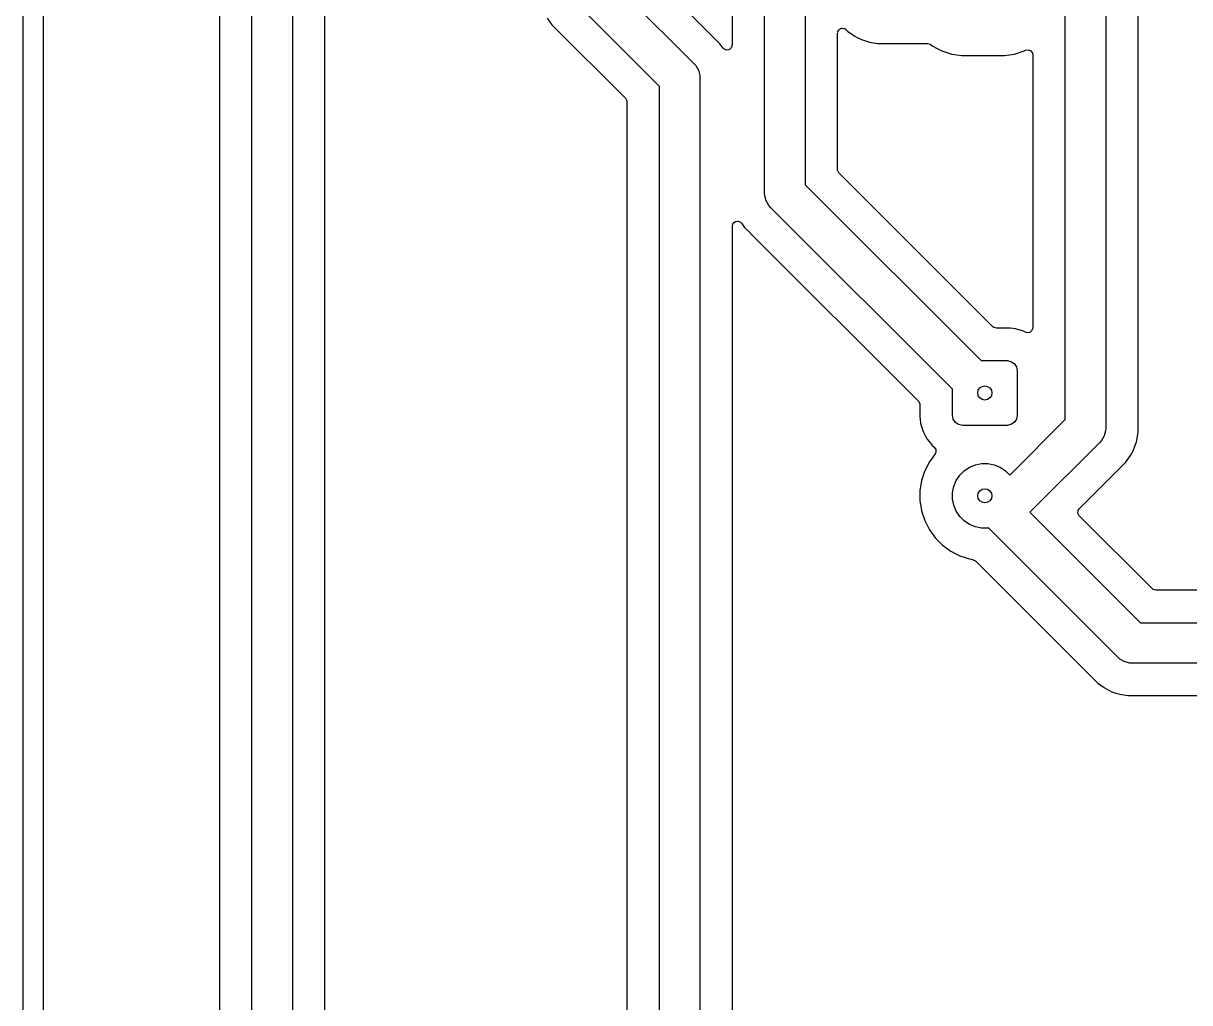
# Model space of a CAD drawing. Extents: x 20 to 124, y -124 to -20.
# Drawn here: x 20 to 48.79, y -86.79 to -62.6 of the extents above; entities that cross this region are included whole.
import ezdxf

# ---------------------------------------------------------------- set-up
doc = ezdxf.new("R2010")
doc.units = 0
doc.layers.add('BLACK', color=7, linetype='CONTINUOUS')
doc.layers.add('WHITE', color=7, linetype='CONTINUOUS')

msp = doc.modelspace()

# ---------------------------------------------------------------- linework, layer by layer
at = {"layer": 'BLACK', "linetype": 'CONTINUOUS'}
for p, q in [((20.5005, -123.3755), (20.5005, -43.327448)), ((24.843, -43.327448), (24.843, -102.071151)), ((25.6435, -101.9688), (25.6435, -43.4298)), ((26.6435, -43.636906), (26.6435, -101.761694)), ((39.2961, -53.7103), (39.2961, -66.586493)), ((38.2961, -66.7937), (38.2961, -53.917406)), ((37.4956, -54.300346), (37.4956, -63.138076)), ((27.444, -101.378753), (27.444, -60.975396)), ((46.7173, -60.9299), (46.7173, -72.5966)), ((47.5178, -72.494248), (47.5178, -60.827548)), ((45.7173, -72.389494), (45.7173, -61.137006)), ((34.54, -61.582093), (36.554053, -63.596146)), ((37.192467, -63.102482), (35.581015, -61.49103)), ((35.7005, -64.156806), (33.686447, -62.142753)), ((32.927713, -62.470811), (33.048034, -62.636419)), ((33.048034, -62.636419), (33.048036, -62.636421)), ((33.048036, -62.636421), (34.863681, -64.452066)), ((40.128225, -62.766961), (40.136321, -62.753391)), ((40.136321, -62.753391), (40.154091, -62.744548)), ((40.154091, -62.744548), (40.169089, -62.731553)), ((40.169089, -62.731553), (40.184726, -62.729304)), ((40.184726, -62.729304), (40.198874, -62.722265)), ((40.198874, -62.722265), (40.218602, -62.724433)), ((40.218602, -62.724433), (40.238247, -62.721609)), ((40.238247, -62.721609), (40.252619, -62.728172)), ((40.252619, -62.728172), (40.268326, -62.729899)), ((40.268326, -62.729899), (40.298636, -62.747981)), ((40.298636, -62.747981), (40.303683, -62.752068)), ((40.303683, -62.752068), (40.341081, -62.789466)), ((40.0966, -62.844347), (40.101051, -62.829187)), ((40.0966, -66.203553), (40.0966, -62.844347)), ((40.100525, -62.813395), (40.110693, -62.796349)), ((40.101051, -62.829187), (40.100525, -62.813395)), ((40.110693, -62.796349), (40.116285, -62.777308)), ((40.116285, -62.777308), (40.128225, -62.766961)), ((40.341081, -62.789466), (40.423885, -62.849626)), ((40.423885, -62.849626), (40.426513, -62.851535)), ((40.426513, -62.851535), (40.42652, -62.851541)), ((40.42652, -62.851541), (40.474537, -62.886427)), ((40.474537, -62.886427), (40.506689, -62.909787)), ((40.506689, -62.909787), (40.597885, -62.956253)), ((40.597885, -62.956253), (40.689081, -63.00272)), ((40.689081, -63.00272), (40.73701, -63.018293)), ((40.73701, -63.018293), (40.883765, -63.065977)), ((37.192471, -63.102487), (37.192467, -63.102482)), ((37.271282, -63.210961), (37.192471, -63.102487)), ((37.290397, -63.231789), (37.271282, -63.210961)), ((37.353953, -63.260814), (37.290397, -63.231789)), ((37.423111, -63.25087), (37.353953, -63.260814)), ((37.475915, -63.205115), (37.423111, -63.25087)), ((37.4956, -63.138076), (37.475915, -63.205115)), ((40.883765, -63.065977), (40.984857, -63.081988)), ((40.984857, -63.081988), (41.085948, -63.098)), ((41.085948, -63.098), (41.085949, -63.098)), ((41.085949, -63.098), (41.290652, -63.098)), ((41.290652, -63.098), (42.316762, -63.098)), ((42.316762, -63.098), (42.383801, -63.117685)), ((42.383801, -63.117685), (42.389637, -63.121675)), ((42.389637, -63.121675), (42.451155, -63.16637)), ((42.451155, -63.16637), (42.53867, -63.210961)), ((42.53867, -63.210961), (42.675616, -63.280739)), ((42.675616, -63.280739), (42.675618, -63.280739)), ((42.675618, -63.280739), (42.675621, -63.280741)), ((42.675621, -63.280741), (42.915215, -63.35859)), ((44.464785, -63.35859), (44.704379, -63.280741)), ((44.704379, -63.280741), (44.736505, -63.264372)), ((44.736505, -63.264372), (44.805174, -63.251476)), ((44.805174, -63.251476), (44.869915, -63.277752)), ((44.869915, -63.277752), (44.910172, -63.334858)), ((44.910172, -63.334858), (44.9168, -63.374857)), ((36.554053, -63.596146), (36.597168, -63.64531)), ((42.915215, -63.35859), (43.164038, -63.398)), ((43.164038, -63.398), (43.164039, -63.398)), ((43.164039, -63.398), (44.215961, -63.398)), ((44.215961, -63.398), (44.215962, -63.398)), ((44.215962, -63.398), (44.464785, -63.35859)), ((44.9168, -63.374857), (44.9168, -70.121008)), ((36.597168, -63.64531), (36.597177, -63.645319)), ((36.597177, -63.645319), (36.66244, -63.758358)), ((36.66244, -63.758358), (36.696223, -63.884437)), ((36.696223, -63.884437), (36.696223, -63.884452)), ((36.696223, -63.884452), (36.7005, -63.9497)), ((35.7005, -94.240393), (35.7005, -64.156806)), ((36.7005, -63.9497), (36.7005, -93.9475)), ((34.863681, -64.452066), (34.897166, -64.513389)), ((34.897166, -64.513389), (34.9, -64.539747)), ((34.9, -64.539747), (34.9, -93.857453)), ((40.099434, -66.229911), (40.0966, -66.203553)), ((40.132919, -66.291234), (40.099434, -66.229911)), ((43.934866, -70.093181), (40.132919, -66.291234)), ((39.2961, -66.586493), (43.639607, -70.93)), ((38.300378, -66.858963), (38.2961, -66.7937)), ((38.33416, -66.985042), (38.300378, -66.858963)), ((38.399423, -67.098081), (38.33416, -66.985042)), ((38.400251, -67.098909), (38.399423, -67.098081)), ((38.442647, -67.147253), (38.400251, -67.098909)), ((42.9325, -71.637106), (38.442647, -67.147253)), ((37.501, -67.605323), (37.520685, -67.538284)), ((37.501, -93.023), (37.501, -67.605323)), ((37.520685, -67.538284), (37.573489, -67.492529)), ((37.573489, -67.492529), (37.642647, -67.482585)), ((37.642647, -67.482585), (37.706203, -67.51161)), ((37.706203, -67.51161), (37.725316, -67.532435)), ((37.725316, -67.532435), (37.804134, -67.640919)), ((37.804134, -67.640919), (37.948881, -67.785666)), ((37.948881, -67.785666), (37.951701, -67.788486)), ((37.951701, -67.788486), (37.953023, -67.789708)), ((37.953023, -67.789708), (42.095681, -71.932366)), ((43.955508, -70.109815), (43.934866, -70.093181)), ((44.022547, -70.1295), (43.955508, -70.109815)), ((44.334105, -70.1295), (44.022547, -70.1295)), ((44.334108, -70.1295), (44.334105, -70.1295)), ((44.369305, -70.132966), (44.334108, -70.1295)), ((44.488434, -70.144699), (44.369305, -70.132966)), ((44.488434, -70.1447), (44.488432, -70.144699)), ((44.488432, -70.144699), (44.488434, -70.144699)), ((44.686454, -70.204768), (44.488434, -70.1447)), ((44.686457, -70.204769), (44.686454, -70.204768)), ((44.734348, -70.230367), (44.686457, -70.204769)), ((44.775153, -70.243746), (44.734348, -70.230367)), ((44.844311, -70.233802), (44.775153, -70.243746)), ((44.897115, -70.188047), (44.844311, -70.233802)), ((44.9168, -70.121008), (44.897115, -70.188047)), ((43.639607, -70.93), (44.2825, -70.93)), ((44.2825, -70.93), (44.378171, -70.94903)), ((44.378171, -70.94903), (44.459277, -71.003223)), ((44.459277, -71.003223), (44.51347, -71.084329)), ((44.51347, -71.084329), (44.5325, -71.18)), ((44.5325, -71.18), (44.5325, -72.28)), ((42.9325, -72.28), (42.9325, -71.637106)), ((42.095681, -71.932366), (42.129166, -71.993689)), ((42.129166, -71.993689), (42.132, -72.020047)), ((42.132, -72.020047), (42.132, -72.331608)), ((42.132, -72.331608), (42.136088, -72.373116)), ((42.136088, -72.373116), (42.147199, -72.485932)), ((42.147199, -72.485932), (42.1472, -72.485934)), ((42.1472, -72.485934), (42.207268, -72.683954)), ((42.95153, -72.375671), (42.9325, -72.28)), ((43.005723, -72.456777), (42.95153, -72.375671)), ((43.086829, -72.51097), (43.005723, -72.456777)), ((43.1825, -72.53), (43.086829, -72.51097)), ((44.2825, -72.53), (43.1825, -72.53)), ((44.378171, -72.51097), (44.2825, -72.53)), ((44.347608, -73.759185), (45.7173, -72.389494)), ((44.459277, -72.456777), (44.378171, -72.51097)), ((44.51347, -72.375671), (44.459277, -72.456777)), ((44.5325, -72.28), (44.51347, -72.375671)), ((47.5178, -72.698952), (47.5178, -72.494248)), ((42.207268, -72.683954), (42.304815, -72.86645)), ((46.67924, -72.787942), (46.613977, -72.900981)), ((46.687994, -72.755272), (46.67924, -72.787942)), ((46.713023, -72.661863), (46.687994, -72.755272)), ((46.7173, -72.5966), (46.713023, -72.661847)), ((46.713023, -72.661847), (46.713023, -72.661863)), ((47.485777, -72.901135), (47.5178, -72.698952)), ((42.304815, -72.86645), (42.358446, -72.9318)), ((42.358446, -72.9318), (42.43609, -73.02641)), ((42.43609, -73.02641), (42.484549, -73.06618)), ((42.484549, -73.06618), (42.523883, -73.123926)), ((42.523883, -73.123926), (42.525754, -73.19377)), ((46.570853, -72.950153), (44.897453, -74.623553)), ((46.613961, -72.900996), (46.570853, -72.950153)), ((46.613977, -72.900981), (46.613961, -72.900996)), ((47.390983, -73.157713), (47.42252, -73.095819)), ((47.42252, -73.095819), (47.474702, -72.93522)), ((47.474702, -72.93522), (47.485777, -72.901135)), ((42.506203, -73.234918), (42.363629, -73.431155)), ((42.525754, -73.19377), (42.506203, -73.234918)), ((47.209266, -73.443819), (47.329587, -73.278211)), ((47.329587, -73.278211), (47.390983, -73.157713)), ((42.244876, -73.66911), (42.17141, -73.895215)), ((42.24926, -73.655616), (42.244876, -73.66911)), ((42.363629, -73.431155), (42.24926, -73.655616)), ((43.114092, -73.762485), (43.224985, -73.651592)), ((43.224985, -73.651592), (43.355383, -73.564463)), ((43.355383, -73.564463), (43.500272, -73.504448)), ((43.500272, -73.504448), (43.654086, -73.473852)), ((43.654086, -73.473852), (43.810914, -73.473852)), ((43.810914, -73.473852), (43.964728, -73.504448)), ((43.964728, -73.504448), (44.109617, -73.564463)), ((44.109617, -73.564463), (44.240015, -73.651592)), ((44.240015, -73.651592), (44.347608, -73.759185)), ((46.622936, -74.030149), (47.209266, -73.443819)), ((42.17141, -73.895215), (42.132, -74.144038)), ((42.966948, -74.037772), (43.026963, -73.892883)), ((43.026963, -73.892883), (43.114092, -73.762485)), ((42.132, -74.144038), (42.132, -74.395962)), ((42.936352, -74.191586), (42.966948, -74.037772)), ((42.936352, -74.348414), (42.936352, -74.191586)), ((46.065066, -74.588019), (46.622936, -74.030149)), ((42.132, -74.395962), (42.160627, -74.576705)), ((42.966948, -74.502228), (42.936352, -74.348414)), ((43.026963, -74.647117), (42.966948, -74.502228)), ((42.160627, -74.576705), (42.17141, -74.644785)), ((42.17141, -74.644785), (42.24926, -74.884383)), ((43.114092, -74.777515), (43.026963, -74.647117)), ((43.224985, -74.888408), (43.114092, -74.777515)), ((44.848281, -74.666677), (44.840674, -74.671068)), ((44.840674, -74.671068), (47.574407, -77.4048)), ((44.848296, -74.666661), (44.848281, -74.666677)), ((44.897453, -74.623553), (44.848296, -74.666661)), ((46.031581, -74.702058), (46.036565, -74.632366)), ((46.065066, -74.763381), (46.031581, -74.702058)), ((46.036565, -74.632366), (46.065066, -74.588019)), ((47.869666, -76.567981), (46.065066, -74.763381)), ((42.24926, -74.884383), (42.363632, -75.108848)), ((42.363632, -75.108848), (42.511701, -75.312649)), ((43.355383, -74.975537), (43.224985, -74.888408)), ((43.500272, -75.035552), (43.355383, -74.975537)), ((43.654086, -75.066148), (43.500272, -75.035552)), ((43.810914, -75.066148), (43.654086, -75.066148)), ((43.819778, -75.064384), (43.810914, -75.066148)), ((47.013746, -78.258353), (43.819778, -75.064384)), ((42.511701, -75.312649), (42.511705, -75.312654)), ((42.511705, -75.312654), (42.689845, -75.490794)), ((42.689845, -75.490794), (42.68985, -75.490798)), ((42.68985, -75.490798), (42.867617, -75.619952)), ((42.867617, -75.619952), (42.893655, -75.63887)), ((42.893655, -75.63887), (43.036684, -75.711747)), ((43.036684, -75.711747), (43.118116, -75.753239)), ((43.118116, -75.753239), (43.118118, -75.753239)), ((43.118118, -75.753239), (43.118121, -75.753241)), ((43.118121, -75.753241), (43.246549, -75.79497)), ((43.246549, -75.79497), (43.357714, -75.83109)), ((43.357714, -75.83109), (43.396939, -75.837302)), ((43.396939, -75.837302), (43.432806, -75.842983)), ((43.432806, -75.842983), (43.495941, -75.872912)), ((43.495941, -75.872912), (43.50109, -75.877775)), ((43.50109, -75.877775), (46.520086, -78.896771)), ((47.890308, -76.584615), (47.869666, -76.567981)), ((47.957347, -76.6043), (47.890308, -76.584615)), ((54.088253, -76.6043), (47.957347, -76.6043)), ((47.574407, -77.4048), (60.213894, -77.4048)), ((47.06291, -78.301468), (47.013746, -78.258353)), ((47.062919, -78.301477), (47.06291, -78.301468)), ((47.175958, -78.36674), (47.062919, -78.301477)), ((47.302037, -78.400523), (47.175958, -78.36674)), ((47.302052, -78.400523), (47.302037, -78.400523)), ((47.3673, -78.4048), (47.302052, -78.400523)), ((60.421, -78.4048), (47.3673, -78.4048)), ((46.520086, -78.896771), (46.675049, -79.009356)), ((46.675049, -79.009356), (46.68569, -79.017087)), ((46.68569, -79.017087), (46.776885, -79.063553)), ((46.776885, -79.063553), (46.868076, -79.110018)), ((46.868076, -79.110018), (46.868078, -79.110018)), ((46.868078, -79.110018), (46.868081, -79.11002)), ((46.868081, -79.11002), (46.965422, -79.141648)), ((46.965422, -79.141648), (47.062765, -79.173277)), ((47.062765, -79.173277), (47.163857, -79.189288)), ((47.163857, -79.189288), (47.264948, -79.2053)), ((47.264948, -79.2053), (47.264949, -79.2053)), ((47.264949, -79.2053), (60.523351, -79.2053))]:
    msp.add_line(p, q, dxfattribs=at)
at = {"layer": 'BLACK'}
for centre in [(43.7325, -71.73), (43.7325, -74.27)]:
    msp.add_circle(centre, 0.175, dxfattribs=at)
at = {"layer": 'WHITE', "linetype": 'CONTINUOUS'}
msp.add_line((20, -124), (20, -20), dxfattribs=at)
at = {"layer": 'WHITE'}
for centre in [(43.7325, -71.73), (43.7325, -74.27)]:
    msp.add_circle(centre, 0.175, dxfattribs=at)

doc.saveas('drawing.dxf')
